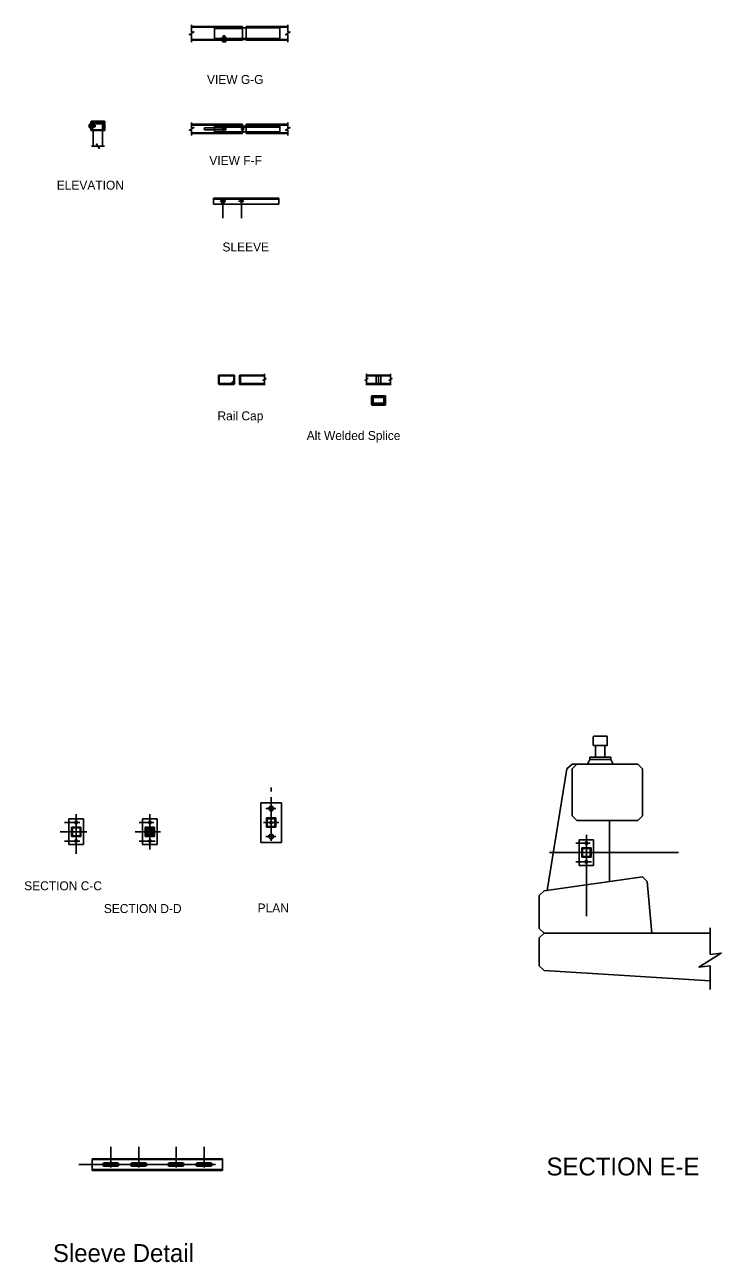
# Model space of a CAD drawing. Extents: x -29.8 to 14.8, y -7.3 to 19.2.
# Drawn here: x 2.33 to 14.79, y -6.55 to 15.57 of the extents above; entities that cross this region are included whole.
import ezdxf

# ---------------------------------------------------------------- set-up
doc = ezdxf.new("R2010")
doc.units = 0
for name, color, linetype in [('212 Leaders and Dim Lines', 7, 'Continuous'), ('222 Structural Steel', 7, 'Continuous'), ('240 Concrete', 7, 'Continuous'), ('59 Sndwall Anno', 7, 'Continuous'), ('border_NO-PLOT', 7, 'Continuous'), ('str_Center-Line-A', 7, 'Continuous'), ('str_Concrete-A', 7, 'Continuous'), ('str_Reinforcement-B', 7, 'Continuous'), ('str_Structural-Steel-A', 7, 'Continuous'), ('tcd_BARRIER-CONC-anno', 7, 'Continuous')]:
    doc.layers.add(name, color=color, linetype=linetype)

msp = doc.modelspace()

# ---------------------------------------------------------------- linework, layer by layer
at = {"layer": '212 Leaders and Dim Lines'}
for p, q in [((5.925, 12.421), (5.823, 12.421)), ((5.874, 12.463), (5.874, 12.116)), ((6.246, 12.421), (6.155, 12.421)), ((6.207, 12.463), (6.207, 12.116)), ((12.184, 0.941), (12.444, 0.941)), ((12.374, 1.09), (12.374, -0.366)), ((11.717, 0.774), (14.024, 0.774)), ((12.466, 0.608), (12.184, 0.608))]:
    msp.add_line(p, q, dxfattribs=at)
at = {"layer": '222 Structural Steel'}
for p, q in [((12.539, 2.479), (12.539, 2.686)), ((12.706, 2.479), (12.706, 2.686))]:
    msp.add_line(p, q, dxfattribs=at)
for points in [[(12.497, 2.694), (12.497, 2.845)], [(12.505, 2.854), (12.74, 2.854)], [(12.74, 2.686), (12.505, 2.686)], [(12.748, 2.845), (12.748, 2.694)]]:
    msp.add_lwpolyline(points, dxfattribs=at)
msp.add_lwpolyline([(12.435, 2.478), (12.81, 2.478), (12.81, 2.436), (12.435, 2.436)], close=True, dxfattribs=at)
for centre, start, end in [((12.505, 2.845), 90, 180), ((12.505, 2.694), 180, 270), ((12.74, 2.845), 0, 90), ((12.74, 2.694), 270, 0)]:
    msp.add_arc(centre, 0.00833, start, end, dxfattribs=at)
at = {"layer": '240 Concrete'}
for p, q in [((12.435, 2.436), (12.394, 2.353)), ((12.81, 2.436), (12.851, 2.353))]:
    msp.add_line(p, q, dxfattribs=at)
at = {"layer": '59 Sndwall Anno'}
for p, q in [((6.653, 1.378), (6.668, 1.393)), ((6.653, 1.358), (6.668, 1.373)), ((6.653, 1.338), (6.668, 1.353)), ((6.653, 1.317), (6.668, 1.333)), ((6.673, 1.378), (6.688, 1.393)), ((6.693, 1.378), (6.709, 1.393)), ((6.713, 1.378), (6.729, 1.393)), ((6.733, 1.378), (6.749, 1.393)), ((6.754, 1.378), (6.769, 1.393)), ((6.774, 1.378), (6.79, 1.393)), ((6.794, 1.378), (6.81, 1.393)), ((6.804, 1.367), (6.82, 1.383)), ((6.804, 1.347), (6.82, 1.362)), ((6.804, 1.327), (6.82, 1.342)), ((6.653, 1.297), (6.668, 1.313)), ((6.653, 1.277), (6.668, 1.292)), ((6.653, 1.257), (6.668, 1.272)), ((6.653, 1.236), (6.668, 1.252)), ((6.663, 1.227), (6.679, 1.242)), ((6.684, 1.227), (6.699, 1.242)), ((6.704, 1.227), (6.72, 1.242)), ((6.724, 1.227), (6.74, 1.242)), ((6.744, 1.227), (6.76, 1.242)), ((6.765, 1.227), (6.78, 1.242)), ((6.785, 1.227), (6.801, 1.242)), ((6.804, 1.306), (6.82, 1.322)), ((6.804, 1.286), (6.82, 1.302)), ((6.804, 1.266), (6.82, 1.281)), ((6.804, 1.246), (6.82, 1.261)), ((6.805, 1.227), (6.82, 1.241))]:
    msp.add_line(p, q, dxfattribs=at)
at = {"layer": 'str_Center-Line-A'}
for p, q in [((6.736, 1.935), (6.736, 1.867)), ((6.64, 1.56), (6.823, 1.56)), ((6.736, 1.762), (6.736, 0.983)), ((3.25, 1.46), (3.25, 0.751)), ((4.568, 1.46), (4.568, 0.829)), ((2.964, 1.145), (3.439, 1.145)), ((3.042, 1.312), (3.313, 1.312)), ((4.304, 1.145), (4.757, 1.145)), ((4.378, 1.312), (4.638, 1.312)), ((6.599, 1.31), (6.874, 1.31)), ((3.313, 0.978), (3.042, 0.978)), ((4.66, 0.978), (4.378, 0.978)), ((6.64, 1.06), (6.823, 1.06))]:
    msp.add_line(p, q, dxfattribs=at)
at = {"layer": 'str_Concrete-A'}
for p, q in [((12.022, 2.27), (11.674, 0.097)), ((12.022, 2.27), (12.119, 2.353)), ((12.203, 2.353), (12.119, 2.269)), ((12.203, 2.353), (12.119, 2.353)), ((12.119, 2.269), (12.119, 1.431)), ((12.203, 2.353), (13.294, 2.353)), ((13.294, 2.353), (13.377, 2.269)), ((13.377, 2.269), (13.377, 1.431)), ((12.119, 1.431), (12.203, 1.347)), ((12.203, 1.347), (13.294, 1.347)), ((12.79, 1.347), (12.79, 0.256)), ((13.377, 1.431), (13.294, 1.347)), ((13.377, 0.34), (11.616, 0.089)), ((13.377, 0.34), (13.461, 0.256)), ((13.461, 0.256), (13.545, -0.666)), ((11.532, 0.005), (11.616, 0.089)), ((11.532, 0.005), (11.532, -0.582)), ((11.532, -0.582), (11.616, -0.666)), ((14.586, -0.575), (14.586, -0.774)), ((11.532, -0.75), (11.616, -0.666)), ((11.532, -0.75), (11.532, -1.253)), ((11.616, -0.666), (14.586, -0.666)), ((11.532, -1.253), (11.616, -1.337)), ((11.616, -1.337), (14.586, -1.52)), ((14.586, -1.444), (14.586, -1.673))]:
    msp.add_line(p, q, dxfattribs=at)
at = {"layer": 'str_Reinforcement-B'}
for p, q in [((4.51, 1.202), (4.625, 1.202)), ((4.51, 1.202), (4.51, 1.088)), ((4.619, 1.088), (4.51, 1.196)), ((4.59, 1.088), (4.51, 1.167)), ((4.56, 1.088), (4.51, 1.137)), ((4.531, 1.088), (4.51, 1.108)), ((4.625, 1.111), (4.534, 1.202)), ((4.625, 1.141), (4.564, 1.202)), ((4.625, 1.17), (4.593, 1.202)), ((4.625, 1.2), (4.622, 1.202)), ((4.625, 1.202), (4.625, 1.088)), ((4.51, 1.088), (4.625, 1.088))]:
    msp.add_line(p, q, dxfattribs=at)
at = {"layer": 'str_Structural-Steel-A'}
for p, q in [((5.314, 15.497), (5.314, 15.574)), ((5.314, 15.546), (6.225, 15.546)), ((5.314, 15.531), (6.225, 15.531)), ((5.314, 15.442), (5.314, 15.505)), ((5.725, 15.521), (6.225, 15.521)), ((5.725, 15.521), (5.725, 15.313)), ((5.725, 15.505), (6.225, 15.505)), ((6.225, 15.297), (6.225, 15.546)), ((6.225, 15.521), (6.287, 15.521)), ((6.287, 15.297), (6.287, 15.546)), ((6.287, 15.546), (7.035, 15.546)), ((6.287, 15.531), (7.035, 15.531)), ((6.287, 15.521), (6.892, 15.521)), ((6.892, 15.521), (6.892, 15.313)), ((7.035, 15.497), (7.035, 15.574)), ((7.035, 15.442), (7.035, 15.505)), ((5.314, 15.347), (5.314, 15.402)), ((5.314, 15.265), (5.314, 15.347)), ((5.314, 15.312), (6.225, 15.312)), ((5.314, 15.297), (6.225, 15.297)), ((5.537, 15.297), (5.537, 15.312)), ((5.725, 15.328), (6.892, 15.328)), ((5.864, 15.328), (5.864, 15.352)), ((5.864, 15.328), (5.925, 15.328)), ((5.864, 15.297), (5.864, 15.273)), ((5.864, 15.297), (5.925, 15.297)), ((5.915, 15.359), (5.874, 15.359)), ((5.879, 15.374), (5.879, 15.359)), ((5.91, 15.374), (5.879, 15.374)), ((5.884, 15.328), (5.884, 15.352)), ((5.884, 15.297), (5.884, 15.273)), ((5.905, 15.328), (5.905, 15.352)), ((5.905, 15.297), (5.905, 15.273)), ((5.91, 15.374), (5.91, 15.359)), ((5.912, 15.297), (5.912, 15.312)), ((5.925, 15.328), (5.925, 15.352)), ((5.925, 15.297), (5.925, 15.273)), ((6.225, 15.312), (6.287, 15.312)), ((6.287, 15.312), (7.035, 15.312)), ((6.287, 15.297), (7.035, 15.297)), ((7.035, 15.347), (7.035, 15.402)), ((7.035, 15.265), (7.035, 15.347)), ((5.915, 15.266), (5.874, 15.266)), ((3.482, 13.745), (3.482, 13.786)), ((3.513, 13.797), (3.489, 13.797)), ((3.513, 13.776), (3.489, 13.776)), ((3.513, 13.755), (3.489, 13.755)), ((3.513, 13.735), (3.489, 13.735)), ((3.513, 13.841), (3.513, 13.69)), ((3.513, 13.797), (3.513, 13.735)), ((3.513, 13.784), (3.544, 13.784)), ((3.513, 13.748), (3.544, 13.748)), ((3.755, 13.849), (3.521, 13.849)), ((3.528, 13.702), (3.528, 13.83)), ((3.532, 13.834), (3.743, 13.834)), ((3.732, 13.816), (3.533, 13.816)), ((3.534, 13.849), (3.742, 13.849)), ((3.544, 13.712), (3.544, 13.798)), ((3.544, 13.797), (3.568, 13.797)), ((3.544, 13.797), (3.544, 13.735)), ((3.544, 13.776), (3.568, 13.776)), ((3.544, 13.755), (3.568, 13.755)), ((3.544, 13.735), (3.568, 13.735)), ((3.547, 13.8), (3.719, 13.8)), ((3.575, 13.745), (3.575, 13.786)), ((3.59, 13.781), (3.575, 13.781)), ((3.59, 13.75), (3.575, 13.75)), ((3.59, 13.75), (3.59, 13.781)), ((3.721, 13.798), (3.721, 13.712)), ((3.737, 13.712), (3.737, 13.811)), ((3.747, 13.83), (3.747, 13.702)), ((3.763, 13.69), (3.763, 13.841)), ((5.314, 13.787), (5.314, 13.826)), ((5.314, 13.795), (6.225, 13.795)), ((5.314, 13.732), (5.314, 13.787)), ((5.314, 13.779), (6.225, 13.779)), ((5.867, 13.73), (5.556, 13.73)), ((5.725, 13.762), (6.225, 13.762)), ((5.725, 13.762), (5.725, 13.66)), ((5.725, 13.746), (6.892, 13.746)), ((5.895, 13.746), (5.865, 13.729)), ((5.865, 13.695), (5.865, 13.729)), ((5.867, 13.73), (5.894, 13.73)), ((5.924, 13.729), (5.895, 13.746)), ((5.924, 13.696), (5.924, 13.729)), ((6.225, 13.795), (6.225, 13.628)), ((6.225, 13.762), (6.287, 13.762)), ((6.287, 13.628), (6.287, 13.795)), ((6.287, 13.795), (7.035, 13.795)), ((6.287, 13.779), (7.035, 13.779)), ((6.287, 13.762), (6.892, 13.762)), ((6.892, 13.762), (6.892, 13.66)), ((7.035, 13.787), (7.035, 13.826)), ((7.035, 13.732), (7.035, 13.787)), ((3.521, 13.683), (3.755, 13.683)), ((3.528, 13.712), (3.544, 13.712)), ((3.743, 13.698), (3.532, 13.698)), ((3.555, 13.683), (3.555, 13.404)), ((3.721, 13.712), (3.737, 13.712)), ((3.721, 13.683), (3.721, 13.404)), ((5.314, 13.637), (5.314, 13.692)), ((5.314, 13.644), (6.225, 13.644)), ((5.314, 13.637), (5.314, 13.595)), ((5.314, 13.628), (6.225, 13.628)), ((5.869, 13.693), (5.556, 13.693)), ((6.225, 13.66), (5.725, 13.66)), ((5.894, 13.679), (5.865, 13.695)), ((5.869, 13.693), (5.894, 13.693)), ((5.923, 13.695), (5.894, 13.679)), ((5.912, 13.712), (5.912, 13.712)), ((6.287, 13.66), (6.225, 13.66)), ((6.892, 13.66), (6.287, 13.66)), ((6.287, 13.644), (7.035, 13.644)), ((6.287, 13.628), (7.035, 13.628)), ((7.035, 13.637), (7.035, 13.692)), ((7.035, 13.637), (7.035, 13.595)), ((3.561, 13.404), (3.522, 13.404)), ((3.616, 13.404), (3.561, 13.404)), ((3.711, 13.404), (3.656, 13.404)), ((3.711, 13.404), (3.753, 13.404)), ((5.707, 12.471), (6.874, 12.471)), ((5.707, 12.471), (5.707, 12.366)), ((5.707, 12.455), (6.874, 12.455)), ((5.84, 12.421), (5.857, 12.45)), ((5.857, 12.392), (5.84, 12.421)), ((5.891, 12.45), (5.857, 12.45)), ((5.891, 12.392), (5.857, 12.392)), ((5.908, 12.421), (5.891, 12.45)), ((5.891, 12.392), (5.908, 12.421)), ((6.874, 12.471), (6.874, 12.366)), ((5.707, 12.366), (6.874, 12.366)), ((5.793, 9.161), (5.793, 9.296)), ((5.809, 9.312), (6.066, 9.312)), ((5.809, 9.161), (5.809, 9.296)), ((5.809, 9.296), (6.066, 9.296)), ((6.066, 9.296), (6.066, 9.213)), ((6.082, 9.296), (6.082, 9.161)), ((6.172, 9.145), (6.172, 9.312)), ((6.172, 9.312), (6.618, 9.312)), ((6.187, 9.145), (6.187, 9.312)), ((6.187, 9.296), (6.618, 9.296)), ((6.618, 9.279), (6.618, 9.33)), ((8.442, 9.279), (8.442, 9.33)), ((8.442, 9.312), (8.873, 9.312)), ((8.442, 9.296), (8.873, 9.296)), ((8.615, 9.296), (8.615, 9.161)), ((8.642, 9.312), (8.673, 9.312)), ((8.657, 9.296), (8.657, 9.161)), ((8.699, 9.296), (8.699, 9.161)), ((8.873, 9.279), (8.873, 9.33)), ((6.014, 9.161), (5.809, 9.161)), ((6.066, 9.145), (5.809, 9.145)), ((5.998, 9.145), (6.082, 9.228)), ((6.066, 9.161), (6.014, 9.161)), ((6.066, 9.213), (6.066, 9.161)), ((6.172, 9.145), (6.618, 9.145)), ((6.187, 9.161), (6.618, 9.161)), ((6.618, 9.247), (6.618, 9.284)), ((6.618, 9.184), (6.618, 9.221)), ((6.618, 9.129), (6.618, 9.184)), ((8.442, 9.247), (8.442, 9.284)), ((8.442, 9.184), (8.442, 9.221)), ((8.442, 9.129), (8.442, 9.184)), ((8.442, 9.161), (8.873, 9.161)), ((8.442, 9.145), (8.873, 9.145)), ((8.642, 9.145), (8.673, 9.145)), ((8.873, 9.247), (8.873, 9.284)), ((8.873, 9.184), (8.873, 9.221)), ((8.873, 9.129), (8.873, 9.184)), ((8.532, 8.934), (8.532, 8.783)), ((8.774, 8.942), (8.54, 8.942)), ((8.548, 8.795), (8.548, 8.922)), ((8.548, 8.922), (8.548, 8.795)), ((8.552, 8.926), (8.763, 8.926)), ((8.763, 8.926), (8.552, 8.926)), ((8.767, 8.922), (8.767, 8.795)), ((8.767, 8.795), (8.767, 8.922)), ((8.782, 8.783), (8.782, 8.934)), ((8.54, 8.775), (8.774, 8.775)), ((8.763, 8.791), (8.552, 8.791)), ((8.552, 8.791), (8.763, 8.791)), ((6.549, 0.956), (6.549, 1.664)), ((6.549, 1.664), (6.924, 1.664)), ((6.924, 0.956), (6.924, 1.664)), ((3.12, 0.916), (3.12, 1.374)), ((3.12, 1.374), (3.38, 1.374)), ((3.38, 1.374), (3.38, 0.916)), ((4.438, 0.916), (4.438, 1.374)), ((4.438, 1.374), (4.698, 1.374)), ((4.698, 1.374), (4.698, 0.916)), ((6.653, 1.393), (6.653, 1.227)), ((6.653, 1.393), (6.82, 1.393)), ((6.668, 1.378), (6.804, 1.378)), ((6.668, 1.378), (6.668, 1.242)), ((6.804, 1.378), (6.804, 1.242)), ((6.82, 1.393), (6.82, 1.227)), ((3.167, 1.228), (3.333, 1.228)), ((3.167, 1.228), (3.167, 1.062)), ((3.181, 1.214), (3.32, 1.214)), ((3.181, 1.214), (3.181, 1.075)), ((3.32, 1.214), (3.32, 1.075)), ((3.333, 1.228), (3.333, 1.062)), ((4.484, 1.228), (4.651, 1.228)), ((4.484, 1.228), (4.484, 1.062)), ((4.498, 1.214), (4.637, 1.214)), ((4.498, 1.214), (4.498, 1.075)), ((4.637, 1.214), (4.637, 1.075)), ((4.651, 1.228), (4.651, 1.062)), ((6.653, 1.227), (6.82, 1.227)), ((6.668, 1.242), (6.804, 1.242)), ((3.38, 0.916), (3.12, 0.916)), ((3.167, 1.062), (3.333, 1.062)), ((3.181, 1.075), (3.32, 1.075)), ((4.698, 0.916), (4.438, 0.916)), ((4.484, 1.062), (4.651, 1.062)), ((4.498, 1.075), (4.637, 1.075)), ((6.549, 0.956), (6.924, 0.956)), ((12.243, 0.545), (12.243, 1.003)), ((12.243, 1.003), (12.504, 1.003)), ((12.504, 1.003), (12.504, 0.545)), ((12.29, 0.858), (12.457, 0.858)), ((12.29, 0.858), (12.29, 0.691)), ((12.29, 0.691), (12.457, 0.691)), ((12.304, 0.844), (12.443, 0.844)), ((12.304, 0.844), (12.304, 0.705)), ((12.304, 0.705), (12.443, 0.705)), ((12.443, 0.844), (12.443, 0.705)), ((12.457, 0.858), (12.457, 0.691)), ((12.504, 0.545), (12.243, 0.545)), ((14.586, -1.049), (14.586, -0.774)), ((14.586, -1.524), (14.586, -1.249)), ((5.869, -4.701), (3.536, -4.701)), ((3.536, -4.701), (3.536, -4.909)), ((5.869, -4.717), (3.536, -4.717)), ((3.986, -4.776), (3.752, -4.776)), ((3.986, -4.834), (3.752, -4.834)), ((4.486, -4.776), (4.252, -4.776)), ((4.486, -4.834), (4.252, -4.834)), ((5.153, -4.776), (4.919, -4.776)), ((5.153, -4.834), (4.919, -4.834)), ((5.653, -4.776), (5.419, -4.776)), ((5.653, -4.834), (5.419, -4.834)), ((5.869, -4.701), (5.869, -4.909)), ((5.869, -4.894), (3.536, -4.894)), ((5.869, -4.909), (3.536, -4.909))]:
    msp.add_line(p, q, dxfattribs=at)
for points in [[(5.314, 15.442), (5.354, 15.447), (5.274, 15.397), (5.314, 15.402)], [(7.035, 15.442), (7.075, 15.447), (6.995, 15.397), (7.035, 15.402)], [(5.314, 13.732), (5.354, 13.737), (5.274, 13.687), (5.314, 13.692)], [(7.035, 13.732), (7.075, 13.737), (6.995, 13.687), (7.035, 13.692)], [(3.616, 13.404), (3.611, 13.444), (3.661, 13.364), (3.656, 13.404)], [(6.618, 9.247), (6.645, 9.251), (6.591, 9.217), (6.618, 9.221)], [(8.442, 9.247), (8.468, 9.251), (8.415, 9.217), (8.442, 9.221)], [(8.873, 9.247), (8.899, 9.251), (8.846, 9.217), (8.873, 9.221)], [(14.586, -1.049), (14.786, -1.024), (14.386, -1.274), (14.586, -1.249)]]:
    msp.add_lwpolyline(points, dxfattribs=at)
msp.add_lwpolyline([(8.751, 8.911), (8.751, 8.807), (8.563, 8.807), (8.563, 8.911)], close=True, dxfattribs=at)
for centre, radius in [((5.895, 13.712), 0.029), ((5.894, 13.712), 0.0156), ((5.894, 13.712), 0.00833), ((5.874, 12.421), 0.029), ((5.874, 12.421), 0.0156), ((5.874, 12.421), 0.00833), ((6.207, 12.421), 0.0208), ((6.736, 1.56), 0.0417), ((3.25, 1.312), 0.0226), ((4.568, 1.312), 0.0226), ((6.736, 1.31), 0.0208), ((3.25, 0.979), 0.0226), ((4.568, 0.979), 0.0226), ((6.736, 1.06), 0.0417), ((12.374, 0.941), 0.0226), ((12.374, 0.608), 0.0226)]:
    msp.add_circle(centre, radius, dxfattribs=at)
for centre, radius, start, end in [((5.874, 15.348), 0.011, 22.6545, 157.3455), ((5.874, 15.277), 0.011, 202.6545, 337.3455), ((5.895, 15.347), 0.0114, 23.8492, 156.1508), ((5.895, 15.277), 0.0114, 203.8492, 336.1508), ((5.915, 15.348), 0.011, 22.6545, 157.3455), ((5.915, 15.277), 0.011, 202.6545, 337.3455), ((3.493, 13.786), 0.011, 112.6545, 247.3455), ((3.493, 13.766), 0.0114, 113.8492, 246.1508), ((3.493, 13.745), 0.011, 112.6545, 247.3455), ((3.521, 13.841), 0.00781, 90, 180), ((3.532, 13.83), 0.00391, 90, 180), ((3.533, 13.811), 0.005, 90, 180), ((3.547, 13.798), 0.0026, 90, 180), ((3.564, 13.786), 0.011, 292.6545, 67.3455), ((3.564, 13.766), 0.0114, 293.8492, 66.1508), ((3.564, 13.745), 0.011, 292.6545, 67.3455), ((3.719, 13.798), 0.0026, 0, 90), ((3.732, 13.811), 0.005, 0, 90), ((3.743, 13.83), 0.00391, 0, 90), ((3.755, 13.841), 0.00781, 0, 90), ((5.556, 13.712), 0.0182, 90, 270), ((5.894, 13.712), 0.0182, 270, 90), ((6.225, 13.711), 0.0208, 90, 270), ((6.225, 13.711), 0.0208, 270, 90), ((3.521, 13.69), 0.00781, 180, 270), ((3.532, 13.702), 0.00391, 180, 270), ((3.743, 13.702), 0.00391, 270, 0), ((3.755, 13.69), 0.00781, 270, 0), ((5.809, 9.296), 0.0157, 90, 180), ((5.809, 9.296), 0.0000746, 90, 179.864), ((6.066, 9.296), 0.0157, 0, 90), ((6.066, 9.296), 0.0000746, 0, 89.8529), ((8.642, 9.296), 0.0156, 0, 90), ((8.642, 9.296), 0.0156, 0, 90), ((8.673, 9.296), 0.0156, 90, 180), ((8.673, 9.296), 0.0156, 90, 180), ((5.809, 9.161), 0.0157, 180, 270), ((5.809, 9.161), 0.0000746, 180, 270.0097), ((6.066, 9.161), 0.0157, 270, 360), ((6.066, 9.161), 0.0000746, 270, 0.2299), ((8.642, 9.161), 0.0156, 270, 0), ((8.642, 9.161), 0.0156, 270, 0), ((8.673, 9.161), 0.0156, 180, 270), ((8.673, 9.161), 0.0156, 180, 270), ((8.54, 8.934), 0.00781, 90, 180), ((8.552, 8.922), 0.00391, 90, 180), ((8.552, 8.922), 0.00391, 90, 180), ((8.763, 8.922), 0.00391, 0, 90), ((8.763, 8.922), 0.00391, 0, 90), ((8.774, 8.934), 0.00781, 0, 90), ((8.54, 8.783), 0.00781, 180, 270), ((8.552, 8.795), 0.00391, 180, 270), ((8.552, 8.795), 0.00391, 180, 270), ((8.763, 8.795), 0.00391, 270, 0), ((8.763, 8.795), 0.00391, 270, 0), ((8.774, 8.783), 0.00781, 270, 0), ((3.752, -4.805), 0.0286, 90, 270), ((3.986, -4.805), 0.0286, 270, 90), ((4.252, -4.805), 0.0286, 90, 270), ((4.486, -4.805), 0.0286, 270, 90), ((4.919, -4.805), 0.0286, 90, 270), ((5.153, -4.805), 0.0286, 270, 90), ((5.419, -4.805), 0.0286, 90, 270), ((5.653, -4.805), 0.0286, 270, 90)]:
    msp.add_arc(centre, radius, start, end, dxfattribs=at)
at = {"layer": 'tcd_BARRIER-CONC-anno'}
for p, q in [((3.869, -4.859), (3.869, -4.487)), ((4.369, -4.859), (4.369, -4.487)), ((5.036, -4.859), (5.036, -4.487)), ((5.536, -4.859), (5.536, -4.487)), ((5.744, -4.805), (3.298, -4.805))]:
    msp.add_line(p, q, dxfattribs=at)

# ---------------------------------------------------------------- texts
at = {"layer": 'border_NO-PLOT'}
for s, height, p in [('VIEW G-G', 0.16, (5.589, 14.516)), ('VIEW F-F', 0.16, (5.631, 13.068)), ('ELEVATION', 0.16, (2.902, 12.626)), ('SLEEVE', 0.16, (5.866, 11.521)), ('Rail Cap', 0.16, (5.777, 8.502)), ('Alt Welded Splice', 0.16, (7.372, 8.15)), ('SECTION C-C', 0.16, (2.32, 0.099)), ('SECTION D-D', 0.16, (3.744, -0.308)), ('PLAN', 0.16, (6.494, -0.297)), ('SECTION E-E', 0.32, (11.662, -5)), ('Sleeve Detail', 0.32, (2.834, -6.547))]:
    msp.add_text(s, height=height, dxfattribs=at).set_placement(p)

doc.saveas('drawing.dxf')
